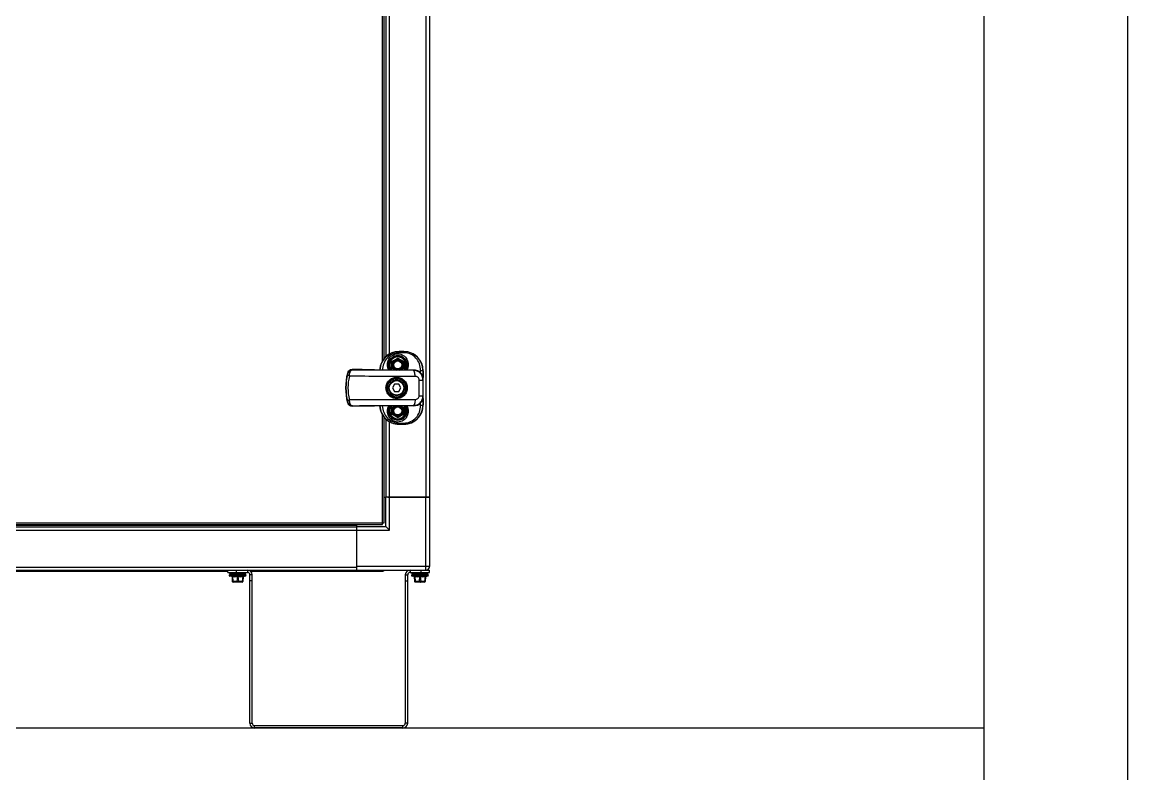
# Model space of a CAD drawing. Header units: millimetres. Extents: x 2513 to 2669, y 1505 to 1675.
# Drawn here: x 2557.254 to 2558.406, y 1511.21 to 1511.993 of the extents above; entities that cross this region are included whole.
import ezdxf

# ---------------------------------------------------------------- set-up
doc = ezdxf.new("R2010")
doc.units = ezdxf.units.MM
doc.layers.add('DTM_AXES', color=7, linetype='Continuous')

msp = doc.modelspace()

# ---------------------------------------------------------------- linework, layer by layer
at = {"color": 7, "true_color": 0xffffff}
for p, q in [((2558.4057, 1505.8578), (2558.4057, 1514.2578)), ((2558.2557, 1514.1078), (2558.2557, 1510.1078)), ((2556.0757, 1511.2578), (2558.2557, 1511.2578)), ((2558.2557, 1511.2578), (2558.2557, 1511.2578))]:
    msp.add_line(p, q, dxfattribs=at)
at = {"color": 7, "linetype": 'Continuous'}
for p, q in [((2557.6293, 1511.6402), (2557.6293, 1512.0706)), ((2557.6309, 1511.6425), (2557.6309, 1512.0683)), ((2557.6465, 1511.6499), (2557.6516, 1511.6499)), ((2557.6465, 1511.6485), (2557.6465, 1511.6499)), ((2557.6516, 1511.6497), (2557.6465, 1511.6497)), ((2557.6516, 1511.6485), (2557.6465, 1511.6485)), ((2557.6516, 1511.6485), (2557.6516, 1511.6499)), ((2557.6394, 1511.6389), (2557.6397, 1511.6379)), ((2557.6396, 1511.6393), (2557.6405, 1511.6394)), ((2557.6404, 1511.6379), (2557.6397, 1511.6379)), ((2557.6397, 1511.6379), (2557.6397, 1511.6339)), ((2557.6404, 1511.6379), (2557.6404, 1511.6339)), ((2557.6444, 1511.6417), (2557.6405, 1511.6394)), ((2557.6409, 1511.6388), (2557.6405, 1511.6394)), ((2557.6448, 1511.641), (2557.6409, 1511.6388)), ((2557.645, 1511.6424), (2557.6444, 1511.6417)), ((2557.6448, 1511.641), (2557.6444, 1511.6417)), ((2557.6455, 1511.6424), (2557.6461, 1511.6417)), ((2557.6457, 1511.641), (2557.6461, 1511.6417)), ((2557.6496, 1511.6388), (2557.6457, 1511.641)), ((2557.65, 1511.6394), (2557.6461, 1511.6417)), ((2557.6496, 1511.6388), (2557.65, 1511.6394)), ((2557.6509, 1511.6393), (2557.65, 1511.6394)), ((2557.6501, 1511.6379), (2557.6508, 1511.6379)), ((2557.6501, 1511.6339), (2557.6501, 1511.6379)), ((2557.6511, 1511.6389), (2557.6508, 1511.6379)), ((2557.6508, 1511.6339), (2557.6508, 1511.6379)), ((2557.6082, 1511.6309), (2557.5976, 1511.6309)), ((2557.6083, 1511.6307), (2557.6082, 1511.6309)), ((2557.6209, 1511.6306), (2557.6099, 1511.6307)), ((2557.6617, 1511.6305), (2557.6322, 1511.6305)), ((2557.6394, 1511.633), (2557.6397, 1511.6339)), ((2557.6396, 1511.6326), (2557.6405, 1511.6324)), ((2557.6404, 1511.6339), (2557.6397, 1511.6339)), ((2557.6409, 1511.6331), (2557.6405, 1511.6324)), ((2557.6405, 1511.6324), (2557.6438, 1511.6305)), ((2557.6409, 1511.6331), (2557.6448, 1511.6309)), ((2557.6448, 1511.6309), (2557.6446, 1511.6305)), ((2557.6457, 1511.6309), (2557.6496, 1511.6331)), ((2557.6457, 1511.6309), (2557.6459, 1511.6305)), ((2557.6466, 1511.6305), (2557.65, 1511.6324)), ((2557.6496, 1511.6331), (2557.65, 1511.6324)), ((2557.6509, 1511.6326), (2557.65, 1511.6324)), ((2557.6501, 1511.6339), (2557.6508, 1511.6339)), ((2557.6511, 1511.633), (2557.6508, 1511.6339)), ((2557.6614, 1511.6302), (2557.6617, 1511.6305)), ((2557.669, 1511.6274), (2557.669, 1511.63)), ((2557.6718, 1511.6296), (2557.6715, 1511.6296)), ((2557.6718, 1511.5942), (2557.6718, 1511.6296)), ((2557.6418, 1511.6157), (2557.6396, 1511.6119)), ((2557.6396, 1511.6119), (2557.6418, 1511.6081)), ((2557.6462, 1511.6157), (2557.6418, 1511.6157)), ((2557.6484, 1511.6119), (2557.6462, 1511.6157)), ((2557.6462, 1511.6081), (2557.6484, 1511.6119)), ((2557.6674, 1511.6201), (2557.6715, 1511.6201)), ((2557.6674, 1511.6037), (2557.6674, 1511.6201)), ((2557.6715, 1511.6201), (2557.6718, 1511.6204)), ((2557.6715, 1511.6037), (2557.6715, 1511.6201)), ((2557.6418, 1511.6081), (2557.6462, 1511.6081)), ((2557.6674, 1511.6037), (2557.6715, 1511.6037)), ((2557.6718, 1511.6034), (2557.6715, 1511.6037)), ((2557.6082, 1511.5929), (2557.5976, 1511.5929)), ((2557.6082, 1511.5929), (2557.6083, 1511.5931)), ((2557.6099, 1511.5931), (2557.6209, 1511.5932)), ((2557.6617, 1511.5933), (2557.6322, 1511.5933)), ((2557.6394, 1511.5909), (2557.6397, 1511.5899)), ((2557.6396, 1511.5913), (2557.6405, 1511.5914)), ((2557.6404, 1511.5899), (2557.6397, 1511.5899)), ((2557.6397, 1511.5899), (2557.6397, 1511.5859)), ((2557.6404, 1511.5899), (2557.6404, 1511.5859)), ((2557.6438, 1511.5933), (2557.6405, 1511.5914)), ((2557.6409, 1511.5907), (2557.6405, 1511.5914)), ((2557.6448, 1511.5929), (2557.6409, 1511.5907)), ((2557.6448, 1511.5929), (2557.6446, 1511.5933)), ((2557.6457, 1511.5929), (2557.6459, 1511.5933)), ((2557.6496, 1511.5907), (2557.6457, 1511.5929)), ((2557.65, 1511.5914), (2557.6466, 1511.5933)), ((2557.6496, 1511.5907), (2557.65, 1511.5914)), ((2557.6509, 1511.5913), (2557.65, 1511.5914)), ((2557.6501, 1511.5899), (2557.6508, 1511.5899)), ((2557.6501, 1511.5859), (2557.6501, 1511.5899)), ((2557.6511, 1511.5909), (2557.6508, 1511.5899)), ((2557.6508, 1511.5859), (2557.6508, 1511.5899)), ((2557.6617, 1511.5933), (2557.6614, 1511.5936)), ((2557.669, 1511.5938), (2557.669, 1511.5964)), ((2557.6715, 1511.5942), (2557.6718, 1511.5942)), ((2557.6293, 1511.4696), (2557.6293, 1511.5836)), ((2557.6309, 1511.4713), (2557.6309, 1511.5813)), ((2557.6394, 1511.5849), (2557.6397, 1511.5859)), ((2557.6396, 1511.5845), (2557.6405, 1511.5844)), ((2557.6404, 1511.5859), (2557.6397, 1511.5859)), ((2557.6409, 1511.585), (2557.6405, 1511.5844)), ((2557.6405, 1511.5844), (2557.6444, 1511.5822)), ((2557.6409, 1511.585), (2557.6448, 1511.5828)), ((2557.6448, 1511.5828), (2557.6444, 1511.5822)), ((2557.645, 1511.5814), (2557.6444, 1511.5822)), ((2557.6455, 1511.5814), (2557.6461, 1511.5822)), ((2557.6457, 1511.5828), (2557.6496, 1511.585)), ((2557.6457, 1511.5828), (2557.6461, 1511.5822)), ((2557.6461, 1511.5822), (2557.65, 1511.5844)), ((2557.6496, 1511.585), (2557.65, 1511.5844)), ((2557.6509, 1511.5845), (2557.65, 1511.5844)), ((2557.6501, 1511.5859), (2557.6508, 1511.5859)), ((2557.6511, 1511.5849), (2557.6508, 1511.5859)), ((2557.6465, 1511.5753), (2557.6516, 1511.5753)), ((2557.6465, 1511.574), (2557.6465, 1511.5753)), ((2557.6465, 1511.5741), (2557.6516, 1511.5741)), ((2557.6516, 1511.574), (2557.6465, 1511.574)), ((2557.6516, 1511.5753), (2557.6516, 1511.574)), ((2557.6309, 1511.4981), (2557.6326, 1511.4981)), ((2557.6328, 1511.4677), (2557.6328, 1511.4981)), ((2557.6347, 1511.4981), (2557.6784, 1511.4981)), ((2557.6366, 1511.4639), (2557.6366, 1511.4981)), ((2557.6746, 1511.4222), (2557.6746, 1511.4981)), ((2557.6784, 1511.4981), (2557.6784, 1511.426)), ((2556.7907, 1511.4713), (2557.6309, 1511.4713)), ((2556.7924, 1511.4696), (2557.6293, 1511.4696)), ((2557.6025, 1511.4687), (2556.8183, 1511.4687)), ((2556.8183, 1511.4671), (2557.6025, 1511.4671)), ((2557.2165, 1511.4639), (2557.6366, 1511.4639)), ((2557.6025, 1511.4222), (2557.6025, 1511.4696)), ((2557.6025, 1511.4677), (2557.6328, 1511.4677)), ((2557.6328, 1511.4677), (2557.6366, 1511.4639)), ((2556.9525, 1511.4222), (2557.4683, 1511.4222)), ((2557.2165, 1511.4254), (2557.6025, 1511.4254)), ((2557.4683, 1511.4197), (2557.4683, 1511.4222)), ((2557.4683, 1511.4197), (2557.4887, 1511.4197)), ((2557.4723, 1511.4157), (2557.4722, 1511.4158)), ((2557.4726, 1511.4155), (2557.4728, 1511.4103)), ((2557.4728, 1511.4155), (2557.4737, 1511.4103)), ((2557.4771, 1511.4197), (2557.4771, 1511.4222)), ((2557.4782, 1511.4155), (2557.4775, 1511.4103)), ((2557.4786, 1511.4155), (2557.4793, 1511.4103)), ((2557.484, 1511.4155), (2557.4831, 1511.4103)), ((2557.4843, 1511.4155), (2557.484, 1511.4103)), ((2557.4846, 1511.4158), (2557.4846, 1511.4157)), ((2557.4887, 1511.4222), (2557.658, 1511.4222)), ((2557.4887, 1511.4222), (2557.4887, 1511.4197)), ((2557.4936, 1511.4173), (2557.4911, 1511.4173)), ((2557.4911, 1511.2627), (2557.4911, 1511.4173)), ((2557.6784, 1511.426), (2557.6025, 1511.426)), ((2557.6232, 1511.4222), (2557.6232, 1511.4212)), ((2557.6296, 1511.4222), (2557.6296, 1511.4212)), ((2557.6531, 1511.4173), (2557.6555, 1511.4173)), ((2557.6555, 1511.4173), (2557.6555, 1511.2627)), ((2557.658, 1511.4222), (2557.658, 1511.4197)), ((2557.658, 1511.4197), (2557.6784, 1511.4197)), ((2557.6621, 1511.4157), (2557.6621, 1511.4158)), ((2557.6624, 1511.4155), (2557.6627, 1511.4103)), ((2557.6626, 1511.4155), (2557.6635, 1511.4103)), ((2557.668, 1511.4155), (2557.6674, 1511.4103)), ((2557.6685, 1511.4155), (2557.6691, 1511.4103)), ((2557.6695, 1511.4197), (2557.6695, 1511.4222)), ((2557.6739, 1511.4155), (2557.673, 1511.4103)), ((2557.6741, 1511.4155), (2557.6738, 1511.4103)), ((2557.6744, 1511.4158), (2557.6744, 1511.4157)), ((2557.6784, 1511.4197), (2557.6784, 1511.4222)), ((2557.4832, 1511.4096), (2557.4736, 1511.4096)), ((2557.4775, 1511.4103), (2557.4737, 1511.4103)), ((2557.4831, 1511.4103), (2557.4793, 1511.4103)), ((2557.4936, 1511.4109), (2557.4911, 1511.4109)), ((2557.6531, 1511.4109), (2557.6555, 1511.4109)), ((2557.6731, 1511.4096), (2557.6634, 1511.4096)), ((2557.6674, 1511.4103), (2557.6635, 1511.4103)), ((2557.673, 1511.4103), (2557.6691, 1511.4103)), ((2557.4911, 1511.2627), (2557.4936, 1511.2627)), ((2557.4961, 1511.2578), (2557.4961, 1511.2602)), ((2557.6506, 1511.2578), (2557.4961, 1511.2578)), ((2557.6506, 1511.2578), (2557.6506, 1511.2602)), ((2557.6555, 1511.2627), (2557.6531, 1511.2627))]:
    msp.add_line(p, q, dxfattribs=at)
at = {"color": 0, "linetype": 'Continuous'}
for p, q in [((2556.9525, 1511.4212), (2557.4683, 1511.4212)), ((2557.4683, 1511.4222), (2557.4887, 1511.4222)), ((2557.4915, 1511.4212), (2557.6296, 1511.4212)), ((2557.4936, 1511.2627), (2557.4936, 1511.4173)), ((2557.6531, 1511.2627), (2557.6531, 1511.4173)), ((2557.658, 1511.4222), (2557.6784, 1511.4222)), ((2557.6506, 1511.2602), (2557.4961, 1511.2602))]:
    msp.add_line(p, q, dxfattribs=at)
at = {"color": 7, "linetype": 'Continuous'}
for centre, radius in [((2557.6452, 1511.6359), 0.00417), ((2557.644, 1511.6119), 0.0102), ((2557.644, 1511.6119), 0.00961), ((2557.644, 1511.6119), 0.00822), ((2557.644, 1511.6119), 0.00759), ((2557.6452, 1511.5879), 0.00417)]:
    msp.add_circle(centre, radius, dxfattribs=at)
for centre, radius, start, end in [((2557.6465, 1511.6296), 0.0202, 90, 177.3652), ((2557.6516, 1511.6296), 0.0202, 0, 90), ((2557.6452, 1511.6359), 0.00951, 325.1467, 214.8529), ((2557.2536, 1511.6359), 0.3855, 359.5604, 0.4396), ((2556.8977, 1511.6359), 0.7417, 359.7694, 0.2306), ((2557.474, 1511.9326), 0.3365, 299.4643, 300.5142), ((2557.3517, 1512.1443), 0.5813, 299.687, 300.3005), ((2557.6414, 1511.6379), 0.00174, 120.258, 179.7856), ((2557.6452, 1511.6401), 0.00174, 60.275, 119.7252), ((2557.9388, 1512.1443), 0.5813, 239.6995, 240.313), ((2557.8165, 1511.9326), 0.3365, 239.4858, 240.5357), ((2557.6491, 1511.6379), 0.00174, 0.2146, 59.7421), ((2558.3928, 1511.6359), 0.7417, 179.7694, 180.2306), ((2558.0369, 1511.6359), 0.3855, 179.5604, 180.4396), ((2557.6541, 1511.6119), 0.0632, 166.1642, 193.8358), ((2557.6532, 1511.6119), 0.062, 166.5975, 193.4025), ((2557.5976, 1511.6258), 0.00506, 89.9985, 166.1657), ((2557.7712, 1511.7555), 0.22, 215.7423, 215.8747), ((2557.5979, 1511.6254), 0.00506, 90.0156, 166.4487), ((2557.6442, 1511.6119), 0.0509, 166.0738, 193.9263), ((2557.7454, 1511.7467), 0.1877, 218.0821, 218.2322), ((2557.477, 1511.3442), 0.3307, 59.9613, 60.5668), ((2557.3579, 1511.1381), 0.5691, 59.9135, 60.3231), ((2557.6414, 1511.6339), 0.00174, 180.2146, 239.7421), ((2557.9326, 1511.1381), 0.5691, 119.6769, 120.0865), ((2557.8135, 1511.3442), 0.3307, 119.4332, 120.0387), ((2557.6491, 1511.6339), 0.00174, 300.258, 359.7856), ((2560.2568, 1511.622), 2.5853, 179.8322, 179.9843), ((2560.2389, 1511.6017), 2.5674, 180.0151, 180.1683), ((2557.7712, 1511.4683), 0.22, 144.1253, 144.2577), ((2557.5976, 1511.598), 0.00506, 193.8343, 270.0015), ((2557.5979, 1511.5984), 0.00506, 193.5513, 269.9844), ((2557.7454, 1511.4772), 0.1877, 141.7676, 141.9177), ((2557.6465, 1511.5942), 0.0202, 182.6348, 270), ((2557.6452, 1511.5879), 0.00951, 145.1467, 34.8529), ((2557.2536, 1511.5879), 0.3855, 359.5604, 0.4396), ((2556.8977, 1511.5879), 0.7417, 359.7694, 0.2306), ((2557.477, 1511.8796), 0.3307, 299.4332, 300.0387), ((2557.3579, 1512.0857), 0.5691, 299.6769, 300.0865), ((2557.6414, 1511.5899), 0.00174, 120.258, 179.7856), ((2557.9326, 1512.0857), 0.5691, 239.9135, 240.3231), ((2557.8135, 1511.8796), 0.3307, 239.9613, 240.5668), ((2557.6491, 1511.5899), 0.00174, 0.2146, 59.7421), ((2558.3928, 1511.5879), 0.7417, 179.7694, 180.2306), ((2558.0369, 1511.5879), 0.3855, 179.5604, 180.4396), ((2557.6516, 1511.5942), 0.0202, 270, 0), ((2557.474, 1511.2912), 0.3365, 59.4858, 60.5357), ((2557.3517, 1511.0795), 0.5813, 59.6995, 60.313), ((2557.6414, 1511.5859), 0.00174, 180.2146, 239.7421), ((2557.6452, 1511.5837), 0.00174, 240.275, 299.7252), ((2557.9388, 1511.0795), 0.5813, 119.687, 120.3005), ((2557.8165, 1511.2912), 0.3365, 119.4643, 120.5142), ((2557.6491, 1511.5859), 0.00174, 300.258, 359.7856), ((2557.4722, 1511.4155), 0.000379, 3.1576, 81.3868), ((2557.4722, 1511.4153), 0.000379, 3.1005, 80.3229), ((2557.4784, 1511.4147), 0.000764, 89.9961, 107.5561), ((2557.4784, 1511.4147), 0.000765, 72.4557, 89.9919), ((2557.4846, 1511.4155), 0.000379, 98.6132, 176.8424), ((2557.4846, 1511.4153), 0.000379, 99.6771, 176.8995), ((2557.4887, 1511.4173), 0.00247, 0, 90), ((2557.658, 1511.4173), 0.00247, 90, 180), ((2557.662, 1511.4155), 0.000379, 3.1576, 81.3868), ((2557.662, 1511.4153), 0.000379, 3.1005, 80.3229), ((2557.6683, 1511.4147), 0.000764, 89.9961, 107.5561), ((2557.6683, 1511.4147), 0.000765, 72.4557, 89.9919), ((2557.6745, 1511.4155), 0.000379, 98.6132, 176.8424), ((2557.6745, 1511.4153), 0.000379, 99.6771, 176.8995), ((2557.6746, 1511.426), 0.00379, 284.8256, 0), ((2557.4736, 1511.4104), 0.000759, 183.1005, 269.9998), ((2557.4832, 1511.4104), 0.000759, 270.0002, 356.8995), ((2557.6634, 1511.4104), 0.000759, 183.1005, 269.9998), ((2557.6731, 1511.4104), 0.000759, 270.0002, 356.8995), ((2557.4961, 1511.2627), 0.00493, 180, 270), ((2557.6506, 1511.2627), 0.00493, 270, 0)]:
    msp.add_arc(centre, radius, start, end, dxfattribs=at)
at = {"color": 0, "linetype": 'Continuous'}
for centre, radius, start, end in [((2557.4887, 1511.4173), 0.00493, 0, 90), ((2557.6296, 1511.4232), 0.00202, 270, 330), ((2557.658, 1511.4173), 0.00493, 90, 180), ((2557.4961, 1511.2627), 0.00247, 180, 270), ((2557.6506, 1511.2627), 0.00247, 270, 0)]:
    msp.add_arc(centre, radius, start, end, dxfattribs=at)
at = {"color": 7, "linetype": 'Continuous'}
for centre, major_axis, ratio, start_param, end_param in [((2557.6322, 1511.631), (0.0253, 0), 0.017455, -2.034444, -1.570796), ((2557.6617, 1511.6204), (0.00716, 0.00716), 0.999695, -0.785246, 0.785246), ((2557.6617, 1511.6034), (0.00716, -0.00716), 0.999695, -0.785246, 0.785246), ((2557.6322, 1511.5928), (0.0253, 0), 0.017455, 1.570796, 2.034444)]:
    msp.add_ellipse(centre, major_axis=major_axis, ratio=ratio, start_param=start_param, end_param=end_param, dxfattribs=at)
for points, knots in [([(2557.6465, 1511.6497), (2557.6439, 1511.6497), (2557.6388, 1511.6487), (2557.6323, 1511.6444), (2557.6279, 1511.6381), (2557.6267, 1511.6331), (2557.6266, 1511.6305)], [0, 0, 0, 0, 0.254845, 0.503152, 0.74943, 1, 1, 1, 1]), ([(2557.6465, 1511.6485), (2557.6442, 1511.6485), (2557.6395, 1511.6475), (2557.6338, 1511.6433), (2557.6301, 1511.6374), (2557.6292, 1511.6328), (2557.6291, 1511.6305)], [0, 0, 0, 0, 0.255984, 0.502967, 0.748363, 1, 1, 1, 1]), ([(2557.6359, 1511.6305), (2557.6354, 1511.6314), (2557.6346, 1511.6332), (2557.6341, 1511.6371), (2557.6353, 1511.6419), (2557.6387, 1511.6455), (2557.6422, 1511.6471), (2557.6442, 1511.6474), (2557.6452, 1511.6474)], [0, 0, 0, 0, 0.128457, 0.254768, 0.498995, 0.7427, 0.869841, 1, 1, 1, 1]), ([(2557.6452, 1511.6474), (2557.6463, 1511.6474), (2557.6483, 1511.6471), (2557.6518, 1511.6455), (2557.6552, 1511.6419), (2557.6564, 1511.6371), (2557.6559, 1511.6332), (2557.6551, 1511.6314), (2557.6546, 1511.6305)], [0, 0, 0, 0, 0.130159, 0.2573, 0.501005, 0.745232, 0.871543, 1, 1, 1, 1]), ([(2557.6715, 1511.6296), (2557.6715, 1511.6322), (2557.6705, 1511.6375), (2557.6661, 1511.6441), (2557.6595, 1511.6486), (2557.6542, 1511.6497), (2557.6516, 1511.6497)], [0, 0, 0, 0, 0.251048, 0.497392, 0.745365, 1, 1, 1, 1]), ([(2557.669, 1511.63), (2557.669, 1511.6324), (2557.6681, 1511.6371), (2557.6645, 1511.6432), (2557.6587, 1511.6475), (2557.654, 1511.6485), (2557.6516, 1511.6485)], [0, 0, 0, 0, 0.252004, 0.497482, 0.74421, 1, 1, 1, 1]), ([(2557.6372, 1511.6305), (2557.6367, 1511.6313), (2557.636, 1511.6329), (2557.6353, 1511.6363), (2557.6363, 1511.6406), (2557.6394, 1511.6438), (2557.6425, 1511.6452), (2557.6443, 1511.6455), (2557.6452, 1511.6455)], [0, 0, 0, 0, 0.129425, 0.256143, 0.499058, 0.74128, 0.868738, 1, 1, 1, 1]), ([(2557.6391, 1511.6389), (2557.6391, 1511.639), (2557.6391, 1511.6393), (2557.6394, 1511.6395), (2557.6395, 1511.6396)], [0, 0, 0, 0, 0.500101, 1, 1, 1, 1]), ([(2557.6394, 1511.6389), (2557.6394, 1511.6389), (2557.6393, 1511.6389), (2557.6393, 1511.6389), (2557.6392, 1511.6389), (2557.6391, 1511.6389), (2557.6391, 1511.6389)], [0, 0, 0, 0, 0.093293, 0.308214, 0.622328, 1, 1, 1, 1]), ([(2557.6394, 1511.6389), (2557.6394, 1511.639), (2557.6394, 1511.6392), (2557.6396, 1511.6393), (2557.6396, 1511.6393)], [0, 0, 0, 0, 0.499742, 1, 1, 1, 1]), ([(2557.6396, 1511.6393), (2557.6396, 1511.6393), (2557.6396, 1511.6394), (2557.6396, 1511.6394), (2557.6395, 1511.6395), (2557.6395, 1511.6396), (2557.6395, 1511.6396)], [0, 0, 0, 0, 0.097544, 0.313555, 0.625965, 1, 1, 1, 1]), ([(2557.6409, 1511.6388), (2557.6408, 1511.6387), (2557.6405, 1511.6385), (2557.6404, 1511.6381), (2557.6404, 1511.6379)], [0, 0, 0, 0, 0.499959, 1, 1, 1, 1]), ([(2557.645, 1511.6424), (2557.645, 1511.6424), (2557.645, 1511.6425), (2557.6449, 1511.6425), (2557.6449, 1511.6426), (2557.6449, 1511.6427), (2557.6448, 1511.6427)], [0, 0, 0, 0, 0.097286, 0.313252, 0.625742, 1, 1, 1, 1]), ([(2557.6457, 1511.641), (2557.6456, 1511.6411), (2557.6452, 1511.6412), (2557.6449, 1511.6411), (2557.6448, 1511.641)], [0, 0, 0, 0, 0.5, 1, 1, 1, 1]), ([(2557.6452, 1511.6455), (2557.6461, 1511.6455), (2557.6479, 1511.6452), (2557.6511, 1511.6438), (2557.6542, 1511.6406), (2557.6552, 1511.6363), (2557.6545, 1511.6329), (2557.6538, 1511.6313), (2557.6533, 1511.6305)], [0, 0, 0, 0, 0.131262, 0.258721, 0.500943, 0.743857, 0.870575, 1, 1, 1, 1]), ([(2557.6455, 1511.6424), (2557.6455, 1511.6424), (2557.6455, 1511.6425), (2557.6455, 1511.6425), (2557.6456, 1511.6426), (2557.6456, 1511.6427), (2557.6457, 1511.6427)], [0, 0, 0, 0, 0.097286, 0.313252, 0.625741, 1, 1, 1, 1]), ([(2557.6501, 1511.6379), (2557.6501, 1511.6381), (2557.65, 1511.6385), (2557.6497, 1511.6387), (2557.6496, 1511.6388)], [0, 0, 0, 0, 0.500041, 1, 1, 1, 1]), ([(2557.6509, 1511.6393), (2557.6509, 1511.6393), (2557.6509, 1511.6394), (2557.6509, 1511.6394), (2557.6509, 1511.6395), (2557.651, 1511.6396), (2557.651, 1511.6396)], [0, 0, 0, 0, 0.097544, 0.313555, 0.625965, 1, 1, 1, 1]), ([(2557.6509, 1511.6393), (2557.6509, 1511.6393), (2557.6511, 1511.6392), (2557.6511, 1511.639), (2557.6511, 1511.6389)], [0, 0, 0, 0, 0.500253, 1, 1, 1, 1]), ([(2557.651, 1511.6396), (2557.6511, 1511.6395), (2557.6513, 1511.6393), (2557.6514, 1511.639), (2557.6514, 1511.6389)], [0, 0, 0, 0, 0.499895, 1, 1, 1, 1]), ([(2557.6511, 1511.6389), (2557.6511, 1511.6389), (2557.6511, 1511.6389), (2557.6512, 1511.6389), (2557.6513, 1511.6389), (2557.6514, 1511.6389), (2557.6514, 1511.6389)], [0, 0, 0, 0, 0.093293, 0.308213, 0.622328, 1, 1, 1, 1]), ([(2557.5957, 1511.6289), (2557.595, 1511.6287), (2557.5938, 1511.6281), (2557.5931, 1511.6269), (2557.5929, 1511.6263)], [0, 0, 0, 0, 0.523674, 1, 1, 1, 1]), ([(2557.593, 1511.6266), (2557.593, 1511.6266), (2557.593, 1511.6266), (2557.593, 1511.6265), (2557.593, 1511.6264), (2557.5929, 1511.6263), (2557.5929, 1511.6263)], [0, 0, 0, 0, 0.067714, 0.250027, 0.558132, 1, 1, 1, 1]), ([(2557.5948, 1511.6242), (2557.5945, 1511.6243), (2557.594, 1511.6247), (2557.5933, 1511.6253), (2557.5929, 1511.6259), (2557.5929, 1511.6263)], [0, 0, 0, 0, 0.351002, 0.636158, 1, 1, 1, 1]), ([(2557.5957, 1511.6289), (2557.5955, 1511.6286), (2557.5947, 1511.6271), (2557.5946, 1511.6254), (2557.5948, 1511.6242)], [0, 0, 0, 0, 0.226443, 1, 1, 1, 1]), ([(2557.6632, 1511.6239), (2557.6512, 1511.6239), (2557.6284, 1511.6238), (2557.6055, 1511.624), (2557.5948, 1511.6242)], [0, 0, 0, 0, 0.527786, 1, 1, 1, 1]), ([(2557.5979, 1511.6305), (2557.5975, 1511.6305), (2557.5966, 1511.6301), (2557.596, 1511.6294), (2557.5957, 1511.6289)], [0, 0, 0, 0, 0.443759, 1, 1, 1, 1]), ([(2557.6614, 1511.6302), (2557.6502, 1511.6302), (2557.629, 1511.6302), (2557.6079, 1511.6303), (2557.5979, 1511.6305)], [0, 0, 0, 0, 0.529815, 1, 1, 1, 1]), ([(2557.6099, 1511.6307), (2557.6097, 1511.6307), (2557.6094, 1511.6307), (2557.609, 1511.6307), (2557.6088, 1511.6307), (2557.6086, 1511.6307), (2557.6084, 1511.6307), (2557.6084, 1511.6307), (2557.6083, 1511.6307), (2557.6083, 1511.6307)], [0, 0, 0, 0, 0.3948, 0.564421, 0.710964, 0.831015, 0.92115, 0.978284, 1, 1, 1, 1]), ([(2557.6329, 1511.6119), (2557.6329, 1511.6134), (2557.6334, 1511.6163), (2557.6359, 1511.6199), (2557.6396, 1511.6224), (2557.644, 1511.6232), (2557.6484, 1511.6224), (2557.6521, 1511.6199), (2557.6545, 1511.6163), (2557.6551, 1511.6134), (2557.6551, 1511.6119)], [0, 0, 0, 0, 0.12504, 0.249977, 0.375029, 0.500264, 0.625335, 0.750079, 0.87487, 1, 1, 1, 1]), ([(2557.6394, 1511.633), (2557.6394, 1511.633), (2557.6393, 1511.633), (2557.6393, 1511.633), (2557.6392, 1511.633), (2557.6391, 1511.633), (2557.6391, 1511.633)], [0, 0, 0, 0, 0.093293, 0.308213, 0.622328, 1, 1, 1, 1]), ([(2557.6395, 1511.6323), (2557.6394, 1511.6323), (2557.6391, 1511.6325), (2557.6391, 1511.6328), (2557.6391, 1511.633)], [0, 0, 0, 0, 0.499895, 1, 1, 1, 1]), ([(2557.6396, 1511.6326), (2557.6396, 1511.6326), (2557.6394, 1511.6327), (2557.6394, 1511.6329), (2557.6394, 1511.633)], [0, 0, 0, 0, 0.500253, 1, 1, 1, 1]), ([(2557.6396, 1511.6326), (2557.6396, 1511.6325), (2557.6396, 1511.6325), (2557.6396, 1511.6324), (2557.6395, 1511.6324), (2557.6395, 1511.6323), (2557.6395, 1511.6323)], [0, 0, 0, 0, 0.097544, 0.313555, 0.625965, 1, 1, 1, 1]), ([(2557.6404, 1511.6339), (2557.6404, 1511.6338), (2557.6405, 1511.6334), (2557.6408, 1511.6332), (2557.6409, 1511.6331)], [0, 0, 0, 0, 0.500041, 1, 1, 1, 1]), ([(2557.6448, 1511.6309), (2557.6449, 1511.6308), (2557.6452, 1511.6307), (2557.6456, 1511.6308), (2557.6457, 1511.6309)], [0, 0, 0, 0, 0.5, 1, 1, 1, 1]), ([(2557.6496, 1511.6331), (2557.6497, 1511.6332), (2557.65, 1511.6334), (2557.6501, 1511.6338), (2557.6501, 1511.6339)], [0, 0, 0, 0, 0.499959, 1, 1, 1, 1]), ([(2557.6511, 1511.633), (2557.6511, 1511.6329), (2557.6511, 1511.6327), (2557.6509, 1511.6326), (2557.6509, 1511.6326)], [0, 0, 0, 0, 0.499742, 1, 1, 1, 1]), ([(2557.6509, 1511.6326), (2557.6509, 1511.6325), (2557.6509, 1511.6325), (2557.6509, 1511.6324), (2557.6509, 1511.6324), (2557.651, 1511.6323), (2557.651, 1511.6323)], [0, 0, 0, 0, 0.097544, 0.313555, 0.625965, 1, 1, 1, 1]), ([(2557.6514, 1511.633), (2557.6514, 1511.6328), (2557.6513, 1511.6325), (2557.6511, 1511.6323), (2557.651, 1511.6323)], [0, 0, 0, 0, 0.500101, 1, 1, 1, 1]), ([(2557.6511, 1511.633), (2557.6511, 1511.633), (2557.6511, 1511.633), (2557.6512, 1511.633), (2557.6513, 1511.633), (2557.6514, 1511.633), (2557.6514, 1511.633)], [0, 0, 0, 0, 0.093293, 0.308214, 0.622328, 1, 1, 1, 1]), ([(2557.6715, 1511.6201), (2557.6715, 1511.6215), (2557.671, 1511.6241), (2557.6687, 1511.6275), (2557.6654, 1511.6297), (2557.6627, 1511.6302), (2557.6614, 1511.6302)], [0, 0, 0, 0, 0.25073, 0.500882, 0.750495, 1, 1, 1, 1]), ([(2557.6632, 1511.6239), (2557.6632, 1511.6247), (2557.6632, 1511.6262), (2557.6628, 1511.628), (2557.6625, 1511.6291), (2557.6621, 1511.6298), (2557.6617, 1511.6302), (2557.6614, 1511.6302)], [0, 0, 0, 0, 0.350628, 0.654093, 0.775982, 0.873782, 1, 1, 1, 1]), ([(2557.6674, 1511.6201), (2557.6674, 1511.6207), (2557.6672, 1511.6217), (2557.6662, 1511.623), (2557.6648, 1511.6238), (2557.6638, 1511.6239), (2557.6632, 1511.6239)], [0, 0, 0, 0, 0.25567, 0.506735, 0.753842, 1, 1, 1, 1]), ([(2557.669, 1511.63), (2557.6693, 1511.63), (2557.6699, 1511.63), (2557.6707, 1511.6299), (2557.6712, 1511.6298), (2557.6714, 1511.6297), (2557.6715, 1511.6296), (2557.6715, 1511.6296)], [0, 0, 0, 0, 0.366827, 0.680733, 0.897899, 0.96227, 1, 1, 1, 1]), ([(2557.6551, 1511.6119), (2557.6551, 1511.6105), (2557.6545, 1511.6075), (2557.6521, 1511.6039), (2557.6484, 1511.6014), (2557.644, 1511.6006), (2557.6396, 1511.6014), (2557.6359, 1511.6039), (2557.6334, 1511.6075), (2557.6329, 1511.6105), (2557.6329, 1511.6119)], [0, 0, 0, 0, 0.12513, 0.249921, 0.374666, 0.499737, 0.624972, 0.750024, 0.87496, 1, 1, 1, 1]), ([(2557.6336, 1511.6119), (2557.6336, 1511.6133), (2557.6341, 1511.616), (2557.6364, 1511.6195), (2557.6399, 1511.6218), (2557.644, 1511.6226), (2557.6481, 1511.6218), (2557.6515, 1511.6195), (2557.6538, 1511.616), (2557.6544, 1511.6133), (2557.6544, 1511.6119)], [0, 0, 0, 0, 0.125078, 0.250023, 0.375072, 0.500311, 0.625365, 0.750065, 0.874839, 1, 1, 1, 1]), ([(2557.6544, 1511.6119), (2557.6544, 1511.6106), (2557.6538, 1511.6078), (2557.6515, 1511.6044), (2557.6481, 1511.602), (2557.644, 1511.6012), (2557.6399, 1511.602), (2557.6364, 1511.6043), (2557.6341, 1511.6078), (2557.6336, 1511.6106), (2557.6336, 1511.6119)], [0, 0, 0, 0, 0.125162, 0.249935, 0.374636, 0.49969, 0.624929, 0.749977, 0.874923, 1, 1, 1, 1]), ([(2557.5948, 1511.5997), (2557.6055, 1511.5998), (2557.6284, 1511.6), (2557.6512, 1511.6), (2557.6632, 1511.5999)], [0, 0, 0, 0, 0.472214, 1, 1, 1, 1]), ([(2557.6614, 1511.5936), (2557.6627, 1511.5936), (2557.6654, 1511.5941), (2557.6687, 1511.5963), (2557.671, 1511.5997), (2557.6715, 1511.6023), (2557.6715, 1511.6037)], [0, 0, 0, 0, 0.249505, 0.499118, 0.74927, 1, 1, 1, 1]), ([(2557.6632, 1511.5999), (2557.6632, 1511.5991), (2557.6632, 1511.5976), (2557.6628, 1511.5959), (2557.6625, 1511.5947), (2557.6621, 1511.594), (2557.6617, 1511.5936), (2557.6614, 1511.5936)], [0, 0, 0, 0, 0.350628, 0.654093, 0.775982, 0.873782, 1, 1, 1, 1]), ([(2557.6632, 1511.5999), (2557.6638, 1511.5999), (2557.6648, 1511.6001), (2557.6662, 1511.6008), (2557.6672, 1511.6021), (2557.6674, 1511.6031), (2557.6674, 1511.6037)], [0, 0, 0, 0, 0.246158, 0.493265, 0.74433, 1, 1, 1, 1]), ([(2557.5929, 1511.5975), (2557.5929, 1511.5979), (2557.5933, 1511.5985), (2557.594, 1511.5991), (2557.5945, 1511.5995), (2557.5948, 1511.5997)], [0, 0, 0, 0, 0.363841, 0.648999, 1, 1, 1, 1]), ([(2557.593, 1511.5972), (2557.593, 1511.5972), (2557.593, 1511.5972), (2557.593, 1511.5973), (2557.593, 1511.5974), (2557.5929, 1511.5975), (2557.5929, 1511.5975)], [0, 0, 0, 0, 0.067711, 0.250026, 0.55813, 1, 1, 1, 1]), ([(2557.5929, 1511.5975), (2557.5931, 1511.5969), (2557.5938, 1511.5957), (2557.595, 1511.5951), (2557.5957, 1511.5949)], [0, 0, 0, 0, 0.476326, 1, 1, 1, 1]), ([(2557.5948, 1511.5997), (2557.5947, 1511.5992), (2557.5946, 1511.5976), (2557.595, 1511.5959), (2557.5957, 1511.5949)], [0, 0, 0, 0, 0.272965, 1, 1, 1, 1]), ([(2557.5957, 1511.5949), (2557.596, 1511.5944), (2557.5966, 1511.5937), (2557.5975, 1511.5933), (2557.5979, 1511.5933)], [0, 0, 0, 0, 0.556254, 1, 1, 1, 1]), ([(2557.5979, 1511.5933), (2557.6079, 1511.5935), (2557.629, 1511.5936), (2557.6502, 1511.5936), (2557.6614, 1511.5936)], [0, 0, 0, 0, 0.470185, 1, 1, 1, 1]), ([(2557.6083, 1511.5931), (2557.6083, 1511.5931), (2557.6084, 1511.5931), (2557.6084, 1511.5931), (2557.6086, 1511.5931), (2557.6088, 1511.5931), (2557.609, 1511.5931), (2557.6094, 1511.5931), (2557.6097, 1511.5931), (2557.6099, 1511.5931)], [0, 0, 0, 0, 0.02171, 0.078838, 0.168977, 0.289032, 0.435578, 0.605199, 1, 1, 1, 1]), ([(2557.6266, 1511.5933), (2557.6267, 1511.5907), (2557.6279, 1511.5857), (2557.6323, 1511.5794), (2557.6388, 1511.5752), (2557.6439, 1511.5741), (2557.6465, 1511.5741)], [0, 0, 0, 0, 0.25057, 0.496848, 0.745155, 1, 1, 1, 1]), ([(2557.6291, 1511.5933), (2557.6292, 1511.591), (2557.6301, 1511.5864), (2557.6338, 1511.5805), (2557.6395, 1511.5763), (2557.6442, 1511.5753), (2557.6465, 1511.5753)], [0, 0, 0, 0, 0.251637, 0.497033, 0.744016, 1, 1, 1, 1]), ([(2557.6452, 1511.5764), (2557.6442, 1511.5764), (2557.6422, 1511.5767), (2557.6387, 1511.5783), (2557.6353, 1511.5819), (2557.6341, 1511.5867), (2557.6346, 1511.5906), (2557.6354, 1511.5924), (2557.6359, 1511.5933)], [0, 0, 0, 0, 0.130159, 0.2573, 0.501005, 0.745232, 0.871543, 1, 1, 1, 1]), ([(2557.6452, 1511.5783), (2557.6443, 1511.5783), (2557.6425, 1511.5786), (2557.6394, 1511.58), (2557.6363, 1511.5832), (2557.6353, 1511.5875), (2557.636, 1511.5909), (2557.6367, 1511.5926), (2557.6372, 1511.5933)], [0, 0, 0, 0, 0.131262, 0.258721, 0.500943, 0.743857, 0.870575, 1, 1, 1, 1]), ([(2557.6391, 1511.5908), (2557.6391, 1511.591), (2557.6391, 1511.5913), (2557.6394, 1511.5915), (2557.6395, 1511.5916)], [0, 0, 0, 0, 0.500101, 1, 1, 1, 1]), ([(2557.6394, 1511.5909), (2557.6394, 1511.5909), (2557.6393, 1511.5909), (2557.6393, 1511.5908), (2557.6392, 1511.5908), (2557.6391, 1511.5908), (2557.6391, 1511.5908)], [0, 0, 0, 0, 0.093293, 0.308214, 0.622328, 1, 1, 1, 1]), ([(2557.6394, 1511.5909), (2557.6394, 1511.5909), (2557.6394, 1511.5911), (2557.6396, 1511.5912), (2557.6396, 1511.5913)], [0, 0, 0, 0, 0.499742, 1, 1, 1, 1]), ([(2557.6396, 1511.5913), (2557.6396, 1511.5913), (2557.6396, 1511.5913), (2557.6396, 1511.5914), (2557.6395, 1511.5915), (2557.6395, 1511.5915), (2557.6395, 1511.5916)], [0, 0, 0, 0, 0.097544, 0.313555, 0.625965, 1, 1, 1, 1]), ([(2557.6409, 1511.5907), (2557.6408, 1511.5906), (2557.6405, 1511.5904), (2557.6404, 1511.59), (2557.6404, 1511.5899)], [0, 0, 0, 0, 0.499959, 1, 1, 1, 1]), ([(2557.6457, 1511.5929), (2557.6456, 1511.593), (2557.6452, 1511.5931), (2557.6449, 1511.593), (2557.6448, 1511.5929)], [0, 0, 0, 0, 0.5, 1, 1, 1, 1]), ([(2557.6533, 1511.5933), (2557.6538, 1511.5926), (2557.6545, 1511.5909), (2557.6552, 1511.5875), (2557.6542, 1511.5832), (2557.6511, 1511.58), (2557.6479, 1511.5786), (2557.6461, 1511.5783), (2557.6452, 1511.5783)], [0, 0, 0, 0, 0.129425, 0.256143, 0.499058, 0.74128, 0.868738, 1, 1, 1, 1]), ([(2557.6546, 1511.5933), (2557.6551, 1511.5924), (2557.6559, 1511.5906), (2557.6564, 1511.5867), (2557.6552, 1511.5819), (2557.6518, 1511.5783), (2557.6483, 1511.5767), (2557.6463, 1511.5764), (2557.6452, 1511.5764)], [0, 0, 0, 0, 0.128457, 0.254768, 0.498995, 0.7427, 0.869841, 1, 1, 1, 1]), ([(2557.6501, 1511.5899), (2557.6501, 1511.59), (2557.65, 1511.5904), (2557.6497, 1511.5906), (2557.6496, 1511.5907)], [0, 0, 0, 0, 0.500041, 1, 1, 1, 1]), ([(2557.6509, 1511.5913), (2557.6509, 1511.5913), (2557.6509, 1511.5913), (2557.6509, 1511.5914), (2557.6509, 1511.5915), (2557.651, 1511.5915), (2557.651, 1511.5916)], [0, 0, 0, 0, 0.097544, 0.313555, 0.625965, 1, 1, 1, 1]), ([(2557.6509, 1511.5913), (2557.6509, 1511.5912), (2557.6511, 1511.5911), (2557.6511, 1511.5909), (2557.6511, 1511.5909)], [0, 0, 0, 0, 0.500253, 1, 1, 1, 1]), ([(2557.651, 1511.5916), (2557.6511, 1511.5915), (2557.6513, 1511.5913), (2557.6514, 1511.591), (2557.6514, 1511.5908)], [0, 0, 0, 0, 0.499895, 1, 1, 1, 1]), ([(2557.6511, 1511.5909), (2557.6511, 1511.5909), (2557.6511, 1511.5909), (2557.6512, 1511.5908), (2557.6513, 1511.5908), (2557.6514, 1511.5908), (2557.6514, 1511.5908)], [0, 0, 0, 0, 0.093293, 0.308213, 0.622328, 1, 1, 1, 1]), ([(2557.6516, 1511.5741), (2557.6542, 1511.5741), (2557.6595, 1511.5752), (2557.6661, 1511.5797), (2557.6705, 1511.5864), (2557.6715, 1511.5916), (2557.6715, 1511.5942)], [0, 0, 0, 0, 0.254635, 0.502608, 0.748952, 1, 1, 1, 1]), ([(2557.6516, 1511.5753), (2557.654, 1511.5753), (2557.6587, 1511.5763), (2557.6645, 1511.5806), (2557.6681, 1511.5867), (2557.669, 1511.5914), (2557.669, 1511.5938)], [0, 0, 0, 0, 0.25579, 0.502518, 0.747996, 1, 1, 1, 1]), ([(2557.669, 1511.5938), (2557.6693, 1511.5938), (2557.6699, 1511.5938), (2557.6707, 1511.5939), (2557.6712, 1511.594), (2557.6714, 1511.5941), (2557.6715, 1511.5942), (2557.6715, 1511.5942)], [0, 0, 0, 0, 0.366828, 0.680733, 0.8979, 0.96227, 1, 1, 1, 1]), ([(2557.6394, 1511.5849), (2557.6394, 1511.5849), (2557.6393, 1511.5849), (2557.6393, 1511.5849), (2557.6392, 1511.5849), (2557.6391, 1511.5849), (2557.6391, 1511.5849)], [0, 0, 0, 0, 0.093293, 0.308213, 0.622328, 1, 1, 1, 1]), ([(2557.6395, 1511.5842), (2557.6394, 1511.5843), (2557.6391, 1511.5845), (2557.6391, 1511.5848), (2557.6391, 1511.5849)], [0, 0, 0, 0, 0.499895, 1, 1, 1, 1]), ([(2557.6396, 1511.5845), (2557.6396, 1511.5845), (2557.6394, 1511.5846), (2557.6394, 1511.5848), (2557.6394, 1511.5849)], [0, 0, 0, 0, 0.500253, 1, 1, 1, 1]), ([(2557.6396, 1511.5845), (2557.6396, 1511.5845), (2557.6396, 1511.5844), (2557.6396, 1511.5844), (2557.6395, 1511.5843), (2557.6395, 1511.5842), (2557.6395, 1511.5842)], [0, 0, 0, 0, 0.097544, 0.313555, 0.625965, 1, 1, 1, 1]), ([(2557.6404, 1511.5859), (2557.6404, 1511.5857), (2557.6405, 1511.5854), (2557.6408, 1511.5851), (2557.6409, 1511.585)], [0, 0, 0, 0, 0.500041, 1, 1, 1, 1]), ([(2557.6448, 1511.5828), (2557.6449, 1511.5827), (2557.6452, 1511.5826), (2557.6456, 1511.5827), (2557.6457, 1511.5828)], [0, 0, 0, 0, 0.5, 1, 1, 1, 1]), ([(2557.645, 1511.5814), (2557.645, 1511.5814), (2557.645, 1511.5813), (2557.6449, 1511.5813), (2557.6449, 1511.5812), (2557.6449, 1511.5811), (2557.6448, 1511.5811)], [0, 0, 0, 0, 0.097286, 0.313252, 0.625741, 1, 1, 1, 1]), ([(2557.6455, 1511.5814), (2557.6455, 1511.5814), (2557.6455, 1511.5813), (2557.6455, 1511.5813), (2557.6456, 1511.5812), (2557.6456, 1511.5811), (2557.6457, 1511.5811)], [0, 0, 0, 0, 0.097286, 0.313252, 0.625742, 1, 1, 1, 1]), ([(2557.6496, 1511.585), (2557.6497, 1511.5851), (2557.65, 1511.5854), (2557.6501, 1511.5857), (2557.6501, 1511.5859)], [0, 0, 0, 0, 0.499959, 1, 1, 1, 1]), ([(2557.6511, 1511.5849), (2557.6511, 1511.5848), (2557.6511, 1511.5846), (2557.6509, 1511.5845), (2557.6509, 1511.5845)], [0, 0, 0, 0, 0.499742, 1, 1, 1, 1]), ([(2557.6509, 1511.5845), (2557.6509, 1511.5845), (2557.6509, 1511.5844), (2557.6509, 1511.5844), (2557.6509, 1511.5843), (2557.651, 1511.5842), (2557.651, 1511.5842)], [0, 0, 0, 0, 0.097544, 0.313555, 0.625965, 1, 1, 1, 1]), ([(2557.6514, 1511.5849), (2557.6514, 1511.5848), (2557.6513, 1511.5845), (2557.6511, 1511.5843), (2557.651, 1511.5842)], [0, 0, 0, 0, 0.500101, 1, 1, 1, 1]), ([(2557.6511, 1511.5849), (2557.6511, 1511.5849), (2557.6511, 1511.5849), (2557.6512, 1511.5849), (2557.6513, 1511.5849), (2557.6514, 1511.5849), (2557.6514, 1511.5849)], [0, 0, 0, 0, 0.093293, 0.308214, 0.622328, 1, 1, 1, 1]), ([(2557.4722, 1511.4158), (2557.4722, 1511.4158), (2557.4723, 1511.4158), (2557.4724, 1511.4158), (2557.4725, 1511.4158), (2557.4726, 1511.4158), (2557.4727, 1511.4158)], [0, 0, 0, 0, 0.068807, 0.264604, 0.583349, 1, 1, 1, 1]), ([(2557.4726, 1511.4155), (2557.4726, 1511.4155), (2557.4726, 1511.4155), (2557.4726, 1511.4155), (2557.4727, 1511.4155), (2557.4728, 1511.4155), (2557.4728, 1511.4155)], [0, 0, 0, 0, 0.116321, 0.299239, 0.601266, 1, 1, 1, 1]), ([(2557.4728, 1511.4155), (2557.4728, 1511.4156), (2557.4728, 1511.4157), (2557.4727, 1511.4158), (2557.4727, 1511.4158)], [0, 0, 0, 0, 0.59935, 1, 1, 1, 1]), ([(2557.4727, 1511.4158), (2557.4735, 1511.4157), (2557.4753, 1511.4156), (2557.4771, 1511.4157), (2557.478, 1511.4158)], [0, 0, 0, 0, 0.501483, 1, 1, 1, 1]), ([(2557.4728, 1511.4155), (2557.4737, 1511.4154), (2557.4755, 1511.4153), (2557.4773, 1511.4154), (2557.4782, 1511.4155)], [0, 0, 0, 0, 0.500829, 1, 1, 1, 1]), ([(2557.4782, 1511.4155), (2557.4782, 1511.4155), (2557.4781, 1511.4157), (2557.478, 1511.4158), (2557.478, 1511.4158)], [0, 0, 0, 0, 0.587707, 1, 1, 1, 1]), ([(2557.478, 1511.4158), (2557.478, 1511.4158), (2557.4782, 1511.4158), (2557.4783, 1511.4158), (2557.4784, 1511.4158)], [0, 0, 0, 0, 0.234078, 1, 1, 1, 1]), ([(2557.4784, 1511.4158), (2557.4784, 1511.4158), (2557.4786, 1511.4158), (2557.4787, 1511.4158), (2557.4788, 1511.4158)], [0, 0, 0, 0, 0.261687, 1, 1, 1, 1]), ([(2557.4786, 1511.4155), (2557.4787, 1511.4155), (2557.4787, 1511.4157), (2557.4788, 1511.4158), (2557.4788, 1511.4158)], [0, 0, 0, 0, 0.587707, 1, 1, 1, 1]), ([(2557.4786, 1511.4155), (2557.4795, 1511.4154), (2557.4813, 1511.4153), (2557.4831, 1511.4154), (2557.484, 1511.4155)], [0, 0, 0, 0, 0.499171, 1, 1, 1, 1]), ([(2557.4788, 1511.4158), (2557.4797, 1511.4157), (2557.4815, 1511.4156), (2557.4833, 1511.4157), (2557.4842, 1511.4158)], [0, 0, 0, 0, 0.498517, 1, 1, 1, 1]), ([(2557.484, 1511.4155), (2557.484, 1511.4156), (2557.484, 1511.4157), (2557.4841, 1511.4158), (2557.4842, 1511.4158)], [0, 0, 0, 0, 0.59935, 1, 1, 1, 1]), ([(2557.484, 1511.4155), (2557.4841, 1511.4155), (2557.4841, 1511.4155), (2557.4842, 1511.4155), (2557.4842, 1511.4155), (2557.4843, 1511.4155), (2557.4843, 1511.4155)], [0, 0, 0, 0, 0.398729, 0.700756, 0.883677, 1, 1, 1, 1]), ([(2557.4842, 1511.4158), (2557.4842, 1511.4158), (2557.4843, 1511.4158), (2557.4845, 1511.4158), (2557.4845, 1511.4158), (2557.4846, 1511.4158), (2557.4846, 1511.4158)], [0, 0, 0, 0, 0.416647, 0.735392, 0.931191, 1, 1, 1, 1]), ([(2557.6621, 1511.4158), (2557.6621, 1511.4158), (2557.6621, 1511.4158), (2557.6622, 1511.4158), (2557.6623, 1511.4158), (2557.6624, 1511.4158), (2557.6625, 1511.4158)], [0, 0, 0, 0, 0.068807, 0.264604, 0.583349, 1, 1, 1, 1]), ([(2557.6624, 1511.4155), (2557.6624, 1511.4155), (2557.6624, 1511.4155), (2557.6625, 1511.4155), (2557.6625, 1511.4155), (2557.6626, 1511.4155), (2557.6626, 1511.4155)], [0, 0, 0, 0, 0.116321, 0.299239, 0.601266, 1, 1, 1, 1]), ([(2557.6626, 1511.4155), (2557.6626, 1511.4156), (2557.6626, 1511.4157), (2557.6625, 1511.4158), (2557.6625, 1511.4158)], [0, 0, 0, 0, 0.59935, 1, 1, 1, 1]), ([(2557.6625, 1511.4158), (2557.6634, 1511.4157), (2557.6652, 1511.4156), (2557.667, 1511.4157), (2557.6678, 1511.4158)], [0, 0, 0, 0, 0.501483, 1, 1, 1, 1]), ([(2557.6626, 1511.4155), (2557.6635, 1511.4154), (2557.6653, 1511.4153), (2557.6671, 1511.4154), (2557.668, 1511.4155)], [0, 0, 0, 0, 0.500829, 1, 1, 1, 1]), ([(2557.668, 1511.4155), (2557.668, 1511.4155), (2557.668, 1511.4157), (2557.6679, 1511.4158), (2557.6678, 1511.4158)], [0, 0, 0, 0, 0.587707, 1, 1, 1, 1]), ([(2557.6678, 1511.4158), (2557.6679, 1511.4158), (2557.668, 1511.4158), (2557.6681, 1511.4158), (2557.6683, 1511.4158)], [0, 0, 0, 0, 0.234078, 1, 1, 1, 1]), ([(2557.6683, 1511.4158), (2557.6683, 1511.4158), (2557.6684, 1511.4158), (2557.6686, 1511.4158), (2557.6687, 1511.4158)], [0, 0, 0, 0, 0.261687, 1, 1, 1, 1]), ([(2557.6685, 1511.4155), (2557.6685, 1511.4155), (2557.6685, 1511.4157), (2557.6686, 1511.4158), (2557.6687, 1511.4158)], [0, 0, 0, 0, 0.587707, 1, 1, 1, 1]), ([(2557.6685, 1511.4155), (2557.6694, 1511.4154), (2557.6712, 1511.4153), (2557.673, 1511.4154), (2557.6739, 1511.4155)], [0, 0, 0, 0, 0.499171, 1, 1, 1, 1]), ([(2557.6687, 1511.4158), (2557.6696, 1511.4157), (2557.6713, 1511.4156), (2557.6731, 1511.4157), (2557.674, 1511.4158)], [0, 0, 0, 0, 0.498517, 1, 1, 1, 1]), ([(2557.6739, 1511.4155), (2557.6739, 1511.4156), (2557.6739, 1511.4157), (2557.674, 1511.4158), (2557.674, 1511.4158)], [0, 0, 0, 0, 0.59935, 1, 1, 1, 1]), ([(2557.6739, 1511.4155), (2557.6739, 1511.4155), (2557.674, 1511.4155), (2557.674, 1511.4155), (2557.6741, 1511.4155), (2557.6741, 1511.4155), (2557.6741, 1511.4155)], [0, 0, 0, 0, 0.398729, 0.700756, 0.883677, 1, 1, 1, 1]), ([(2557.674, 1511.4158), (2557.6741, 1511.4158), (2557.6742, 1511.4158), (2557.6743, 1511.4158), (2557.6744, 1511.4158), (2557.6744, 1511.4158), (2557.6744, 1511.4158)], [0, 0, 0, 0, 0.416647, 0.735392, 0.931191, 1, 1, 1, 1]), ([(2557.4737, 1511.4103), (2557.4736, 1511.4103), (2557.4734, 1511.4103), (2557.4731, 1511.4103), (2557.4729, 1511.4103), (2557.4729, 1511.4103), (2557.4728, 1511.4103), (2557.4728, 1511.4103)], [0, 0, 0, 0, 0.409087, 0.723013, 0.921235, 0.974105, 1, 1, 1, 1]), ([(2557.4741, 1511.4096), (2557.474, 1511.4096), (2557.4738, 1511.4098), (2557.4737, 1511.41), (2557.4737, 1511.4102), (2557.4737, 1511.4103)], [0, 0, 0, 0, 0.388129, 0.674648, 1, 1, 1, 1]), ([(2557.4793, 1511.4103), (2557.4791, 1511.4103), (2557.4786, 1511.4103), (2557.478, 1511.4103), (2557.4775, 1511.4103)], [0, 0, 0, 0, 0.24151, 1, 1, 1, 1]), ([(2557.4779, 1511.4096), (2557.4778, 1511.4096), (2557.4777, 1511.4098), (2557.4776, 1511.41), (2557.4776, 1511.4102), (2557.4775, 1511.4103)], [0, 0, 0, 0, 0.388129, 0.674648, 1, 1, 1, 1]), ([(2557.4789, 1511.4096), (2557.479, 1511.4096), (2557.4792, 1511.4098), (2557.4792, 1511.41), (2557.4793, 1511.4102), (2557.4793, 1511.4103)], [0, 0, 0, 0, 0.388129, 0.674648, 1, 1, 1, 1]), ([(2557.4827, 1511.4096), (2557.4829, 1511.4096), (2557.483, 1511.4098), (2557.4831, 1511.41), (2557.4831, 1511.4102), (2557.4831, 1511.4103)], [0, 0, 0, 0, 0.388129, 0.674648, 1, 1, 1, 1]), ([(2557.484, 1511.4103), (2557.484, 1511.4103), (2557.484, 1511.4103), (2557.4839, 1511.4103), (2557.4837, 1511.4103), (2557.4835, 1511.4103), (2557.4832, 1511.4103), (2557.4831, 1511.4103)], [0, 0, 0, 0, 0.025896, 0.078765, 0.276988, 0.590913, 1, 1, 1, 1]), ([(2557.6635, 1511.4103), (2557.6634, 1511.4103), (2557.6632, 1511.4103), (2557.663, 1511.4103), (2557.6628, 1511.4103), (2557.6627, 1511.4103), (2557.6627, 1511.4103), (2557.6627, 1511.4103)], [0, 0, 0, 0, 0.409087, 0.723013, 0.921235, 0.974105, 1, 1, 1, 1]), ([(2557.6639, 1511.4096), (2557.6638, 1511.4096), (2557.6637, 1511.4098), (2557.6636, 1511.41), (2557.6636, 1511.4102), (2557.6635, 1511.4103)], [0, 0, 0, 0, 0.388129, 0.674648, 1, 1, 1, 1]), ([(2557.6691, 1511.4103), (2557.669, 1511.4103), (2557.6684, 1511.4103), (2557.6678, 1511.4103), (2557.6674, 1511.4103)], [0, 0, 0, 0, 0.24151, 1, 1, 1, 1]), ([(2557.6678, 1511.4096), (2557.6677, 1511.4096), (2557.6675, 1511.4098), (2557.6674, 1511.41), (2557.6674, 1511.4102), (2557.6674, 1511.4103)], [0, 0, 0, 0, 0.388129, 0.674648, 1, 1, 1, 1]), ([(2557.6687, 1511.4096), (2557.6689, 1511.4096), (2557.669, 1511.4098), (2557.6691, 1511.41), (2557.6691, 1511.4102), (2557.6691, 1511.4103)], [0, 0, 0, 0, 0.388129, 0.674648, 1, 1, 1, 1]), ([(2557.6726, 1511.4096), (2557.6727, 1511.4096), (2557.6729, 1511.4098), (2557.6729, 1511.41), (2557.673, 1511.4102), (2557.673, 1511.4103)], [0, 0, 0, 0, 0.388129, 0.674648, 1, 1, 1, 1]), ([(2557.6738, 1511.4103), (2557.6738, 1511.4103), (2557.6738, 1511.4103), (2557.6737, 1511.4103), (2557.6736, 1511.4103), (2557.6733, 1511.4103), (2557.6731, 1511.4103), (2557.673, 1511.4103)], [0, 0, 0, 0, 0.025896, 0.078765, 0.276988, 0.590913, 1, 1, 1, 1])]:
    msp.add_open_spline(points, degree=3, knots=knots, dxfattribs=at)
for points in [[(2557.6448, 1511.6427), (2557.645, 1511.6428), (2557.6451, 1511.6428), (2557.6452, 1511.6428)], [(2557.645, 1511.6424), (2557.6451, 1511.6425), (2557.6452, 1511.6425), (2557.6452, 1511.6425)], [(2557.6452, 1511.6428), (2557.6454, 1511.6428), (2557.6455, 1511.6428), (2557.6457, 1511.6427)], [(2557.6452, 1511.6425), (2557.6453, 1511.6425), (2557.6454, 1511.6425), (2557.6455, 1511.6424)], [(2557.6452, 1511.581), (2557.6451, 1511.581), (2557.645, 1511.581), (2557.6448, 1511.5811)], [(2557.6452, 1511.5813), (2557.6452, 1511.5813), (2557.6451, 1511.5813), (2557.645, 1511.5814)], [(2557.6455, 1511.5814), (2557.6454, 1511.5813), (2557.6453, 1511.5813), (2557.6452, 1511.5813)], [(2557.6457, 1511.5811), (2557.6455, 1511.581), (2557.6454, 1511.581), (2557.6452, 1511.581)]]:
    msp.add_open_spline(points, degree=3, dxfattribs=at)
at = {"layer": 'DTM_AXES', "color": 7, "linetype": 'Continuous'}
for p, q in [((2557.6746, 1512.6996), (2557.6746, 1511.4981)), ((2557.6784, 1512.6996), (2557.6784, 1511.4981)), ((2557.6326, 1512.0665), (2557.6326, 1511.6442)), ((2557.6364, 1512.0637), (2557.6364, 1511.6471)), ((2557.6326, 1511.5796), (2557.6326, 1511.4981)), ((2557.6364, 1511.5767), (2557.6364, 1511.4981)), ((2557.6784, 1511.4981), (2557.6326, 1511.4981)), ((2557.4696, 1511.4169), (2557.4873, 1511.4169)), ((2557.4696, 1511.4168), (2557.4696, 1511.4169)), ((2557.4696, 1511.4168), (2557.4873, 1511.4168)), ((2557.4698, 1511.4172), (2557.487, 1511.4172)), ((2557.4702, 1511.4194), (2557.4866, 1511.4194)), ((2557.4702, 1511.4185), (2557.4702, 1511.4194)), ((2557.4702, 1511.4185), (2557.4866, 1511.4185)), ((2557.4702, 1511.4161), (2557.4866, 1511.4161)), ((2557.4723, 1511.4157), (2557.4702, 1511.4161)), ((2557.4846, 1511.4157), (2557.4866, 1511.4161)), ((2557.4866, 1511.4185), (2557.4866, 1511.4194)), ((2557.4873, 1511.4168), (2557.4873, 1511.4169)), ((2557.6594, 1511.4169), (2557.6771, 1511.4169)), ((2557.6594, 1511.4168), (2557.6594, 1511.4169)), ((2557.6594, 1511.4168), (2557.6771, 1511.4168)), ((2557.6597, 1511.4172), (2557.6769, 1511.4172)), ((2557.66, 1511.4194), (2557.6765, 1511.4194)), ((2557.66, 1511.4185), (2557.66, 1511.4194)), ((2557.66, 1511.4185), (2557.6765, 1511.4185)), ((2557.66, 1511.4161), (2557.6765, 1511.4161)), ((2557.6621, 1511.4157), (2557.66, 1511.4161)), ((2557.6744, 1511.4157), (2557.6765, 1511.4161)), ((2557.6765, 1511.4185), (2557.6765, 1511.4194)), ((2557.6771, 1511.4168), (2557.6771, 1511.4169))]:
    msp.add_line(p, q, dxfattribs=at)
for centre in [(2557.6452, 1511.6359), (2557.6452, 1511.5879)]:
    msp.add_circle(centre, 0.00455, dxfattribs=at)
for centre, radius, start, end in [((2557.6452, 1511.6359), 0.00885, 322.2903, 217.7097), ((2557.6452, 1511.6359), 0.00822, 318.7967, 221.2033), ((2557.6452, 1511.5879), 0.00885, 142.2903, 37.7097), ((2557.6452, 1511.5879), 0.00822, 138.7967, 41.2033), ((2557.4698, 1511.4169), 0.000253, 90, 180), ((2557.4703, 1511.4168), 0.000759, 180, 260.3229), ((2557.4715, 1511.4185), 0.00126, 180, 270), ((2557.4854, 1511.4185), 0.00126, 270, 0), ((2557.4865, 1511.4168), 0.000759, 279.6771, 0), ((2557.487, 1511.4169), 0.000253, 0, 90), ((2557.6597, 1511.4169), 0.000253, 90, 180), ((2557.6602, 1511.4168), 0.000759, 180, 260.3229), ((2557.6613, 1511.4185), 0.00126, 180, 270), ((2557.6752, 1511.4185), 0.00126, 270, 0), ((2557.6764, 1511.4168), 0.000759, 279.6771, 0), ((2557.6769, 1511.4169), 0.000253, 0, 90)]:
    msp.add_arc(centre, radius, start, end, dxfattribs=at)

doc.saveas('drawing.dxf')
